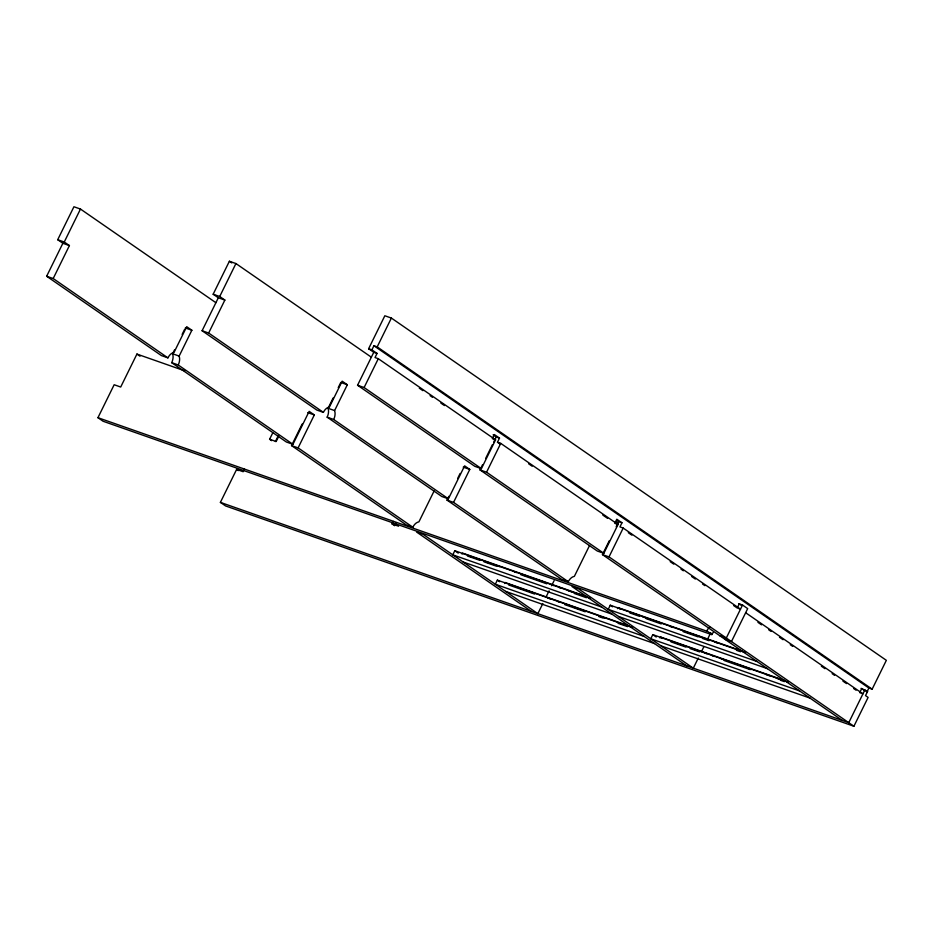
<?xml version="1.0" encoding="UTF-8"?>
<svg xmlns="http://www.w3.org/2000/svg" width="933" height="933" viewBox="0 0 933 933"><rect width="100%" height="100%" fill="white"/><g stroke="black" fill="none" stroke-linecap="round" stroke-linejoin="round"><path stroke-width="1.4" d="M713.267 632.411A9.272 6.823 -55.3 0 0 711.949 634.44L706.794 630.871A9.272 6.823 -55.3 0 1 709.78 627.128M174.518 349.91L172.617 353.782L173.037 355.788A9.272 6.146 -70.7 0 1 171.695 362.657L178.238 364.955A9.272 6.146 -70.7 0 0 179.579 358.085L179.159 356.079L191.86 330.247L186.705 326.69L173.981 352.511A9.272 6.146 -70.7 0 0 169.118 355.881L167.917 357.864L53.193 278.535L69.415 245.577L62.873 243.28L57.706 239.711L73.929 206.753L80.471 209.05L215.896 302.7M167.917 357.864L161.374 355.566L46.65 276.238L62.873 243.28M69.415 245.577L64.26 242.009L80.471 209.05M711.844 634.685L103.097 421.261L97.942 417.692L114.164 384.734L120.707 387.032L136.929 354.074L184.734 370.844M182.145 334.411L184.687 329.244M333.151 397.959L328.066 408.281L328.486 410.298A9.272 6.146 -70.7 0 1 327.156 417.168L333.699 419.465A9.272 6.146 -70.7 0 0 335.029 412.584L334.609 410.578L347.321 384.758L342.166 381.189L329.454 407.01A9.272 6.146 -70.7 0 0 324.567 410.38L323.366 412.363L208.654 333.034L224.865 300.076L218.322 297.779L213.167 294.222L229.378 261.263L235.932 263.549L371.357 357.199M323.366 412.363L316.823 410.065L202.099 330.737L218.322 297.779M224.865 300.076L219.71 296.507L235.932 263.549M861.054 688.344L867.55 691.505L865.532 695.621L868.11 697.406L853.917 726.247L225.553 505.931L220.398 502.374L236.62 469.416L243.163 471.713L244.411 469.171M271.678 440.668L269.614 439.245L272.739 432.9M275.398 441.542L278.512 435.198M278.652 436.469L276.156 441.531L269.614 439.245M434.113 490.968L418.905 521.862A9.272 6.146 -70.7 0 0 412.818 527.215L406.275 524.917L291.551 445.589L302.164 424.037M171.695 362.657L286.396 442.02L292.95 444.318L309.161 411.36L314.316 414.928L298.105 447.887L412.818 527.215M338.236 387.627L340.778 382.46L347.321 384.758M368.617 348.72L384.839 315.762L391.382 318.06L886.35 660.331L872.157 689.172L868.891 688.018L373.923 345.746L371.894 349.863L377.049 353.432L375.019 357.549L378.297 358.704L495.586 439.816L481.405 468.646L474.85 466.348L357.561 385.247L373.771 352.289L368.617 348.72L371.894 349.863M872.157 689.172L377.189 346.901L391.382 318.06M481.405 468.646L364.103 387.533L378.297 358.704M396.163 522.608L394.647 525.699L392.07 523.914L393.318 521.384M589.563 545.467L574.366 576.361A9.272 6.146 -70.7 0 0 568.279 581.714L561.724 579.416L447.012 500.088L448.878 496.286M457.613 478.547L460.109 473.474M327.156 417.168L441.857 496.531L448.4 498.817L464.622 465.87L469.777 469.427L453.555 502.386L568.279 581.714M495.586 439.816L492.321 438.662L494.35 434.545L499.505 438.113L497.476 442.23L500.741 443.373L618.043 524.486L603.849 553.327L597.307 551.03L480.017 469.917L482.501 464.844M485.626 458.511L492.484 444.563M493.732 442.032L496.228 436.959L493.137 434.825M603.849 553.327L486.56 472.215L500.741 443.373M590.053 598.146L454.803 550.727L452.785 554.843L601.692 607.056M462.057 554.109L462.558 553.082L586.927 596.688M632.586 627.559L497.347 580.139L495.318 584.256L644.225 636.469M504.59 583.533L505.091 582.495L629.46 626.101M542.843 603.534L537.851 613.669L423.139 534.341L416.584 532.043L531.309 611.372M545.957 597.19L549.082 590.857M551.578 585.784L554.074 580.711M842.219 720.381L602.461 554.599L609.331 540.65M616.188 526.713L618.684 521.64L616.62 520.217M618.043 524.486L614.765 523.343L616.795 519.226L621.949 522.783L619.932 526.9L623.197 528.055L740.499 609.167L738.318 608.398M853.917 726.247L609.016 556.884L623.197 528.055M745.514 652.645L610.264 605.225L608.234 609.342L757.141 661.555M617.506 608.619L618.019 607.581L742.376 651.187M788.047 682.058L652.797 634.638L650.768 638.755L799.674 690.968M660.039 638.032L660.552 637.006L784.91 680.6M698.292 658.033L693.301 668.18L578.588 588.851L572.046 586.554L686.758 665.882M701.418 651.7L703.914 646.627M707.657 639.023L710.771 632.679M738.598 603.663L742.528 605.039L726.306 637.997L719.74 635.7M859.678 692.694L861.707 688.577L863.771 690M864.973 689.72L848.762 722.678L220.398 502.374M866.862 692.134L868.891 688.018M373.923 345.746L377.189 346.901M57.706 239.711L64.26 242.009M213.167 294.222L219.71 296.507M373.771 352.289L377.049 353.432M46.65 276.238L53.193 278.535M202.099 330.737L208.654 333.034M357.561 385.247L364.103 387.533M185.317 327.961L191.86 330.247M496.228 436.959L499.505 438.113M172.617 353.782L179.159 356.079M328.066 408.281L334.609 410.578M480.017 469.917L486.56 472.215M307.773 412.631L314.316 414.928M463.223 467.13L469.777 469.427M618.684 521.64L621.949 522.783M615.582 521.897L618.311 522.853M291.551 445.589L298.105 447.887M447.012 500.088L453.555 502.386M602.461 554.599L609.016 556.884M97.942 417.692L706.689 631.128M724.894 639.268L731.46 641.566L747.683 608.608L742.528 605.039M392.07 523.914L398.613 526.212M864.938 690.583L867.55 691.505M860.774 693.079L862.955 693.837L745.654 612.724M469.229 555.986L472.763 557.223M487.213 562.284L489.568 563.112M496.204 565.445L499.738 566.681M514.176 571.742L516.532 572.57M523.168 574.891L526.702 576.139M541.14 581.201L544.674 582.437M551.31 584.758L553.666 585.586M559.124 587.498L561.479 588.326M568.115 590.659L571.649 591.895M633.67 613.634L636.026 614.462M642.662 616.795L646.196 618.031M669.637 626.241L673.16 627.489M687.609 632.551L691.143 633.787M697.779 636.119L700.135 636.936M705.593 638.848L707.949 639.676M714.573 642.009L718.107 643.245M467.515 556.033L479.819 560.348M483.924 561.783L496.216 566.098M520.824 574.716L546.785 583.825M574.122 593.4L586.414 597.715M629.81 612.934L639.373 616.281M646.207 618.684L661.24 623.944M683.108 631.618L698.141 636.889M702.234 638.324L709.068 640.714M736.405 650.301L740.499 651.735M463.095 561.969L612.001 614.182M618.544 616.48L767.451 668.681M520.754 588.548L523.11 589.376M529.746 591.697L533.279 592.945M547.729 598.006L551.263 599.243M557.887 601.575L560.243 602.391M565.701 604.304L568.057 605.132M574.693 607.465L578.227 608.701M601.657 616.911L605.19 618.159M619.64 623.221L623.174 624.457M676.215 643.059L679.749 644.295M694.187 649.356L697.721 650.593M704.357 652.925L706.713 653.753M712.171 655.666L714.526 656.482M721.162 658.815L724.696 660.051M748.126 668.261L751.66 669.509M766.098 674.571L769.632 675.807M776.268 678.139L778.623 678.956M508.695 584.968L534.656 594.064M564.722 604.607L585.224 611.791M598.881 616.585L602.986 618.031M618.019 623.302L627.582 626.649M670.979 641.869L686.012 647.129M690.105 648.575L699.68 651.922M724.276 660.552L750.237 669.649M780.303 680.192L784.408 681.638M505.628 591.394L654.534 643.595M661.077 645.893L809.996 698.094M741.315 605.319L739.251 603.896L737.222 608.013L733.63 605.529M419.302 388.175L422.894 390.659M430.078 395.627L432.469 397.283M440.854 403.079L444.446 405.552M497.476 442.23L499.866 443.886M528.591 463.748L532.183 466.232M602.8 515.063L607.593 518.375M628.306 532.696L631.898 535.18M670.197 561.666L673.789 564.15M680.973 569.118L683.364 570.774M691.738 576.571L695.33 579.043M702.514 584.011L704.905 585.667M757.934 622.346L761.526 624.83M768.71 629.787L771.101 631.443M779.487 637.239L783.079 639.723M790.251 644.691L792.653 646.347M821.378 666.209L824.97 668.693M832.143 673.661L834.545 675.317M842.919 681.102L846.511 683.586M853.695 688.554L856.086 690.21M229.378 261.263L231.781 262.919M618.019 607.581L620.142 609.062M660.552 637.006L662.687 638.475M610.264 605.225L612.549 606.812M652.797 634.638L656.237 637.017M333.676 419.488L448.4 498.817M454.803 550.727L458.243 553.106M497.347 580.139L499.633 581.726M178.226 364.99L292.95 444.318M136.929 354.074L140.02 356.219M236.62 469.416L238.335 470.605"/></g></svg>
